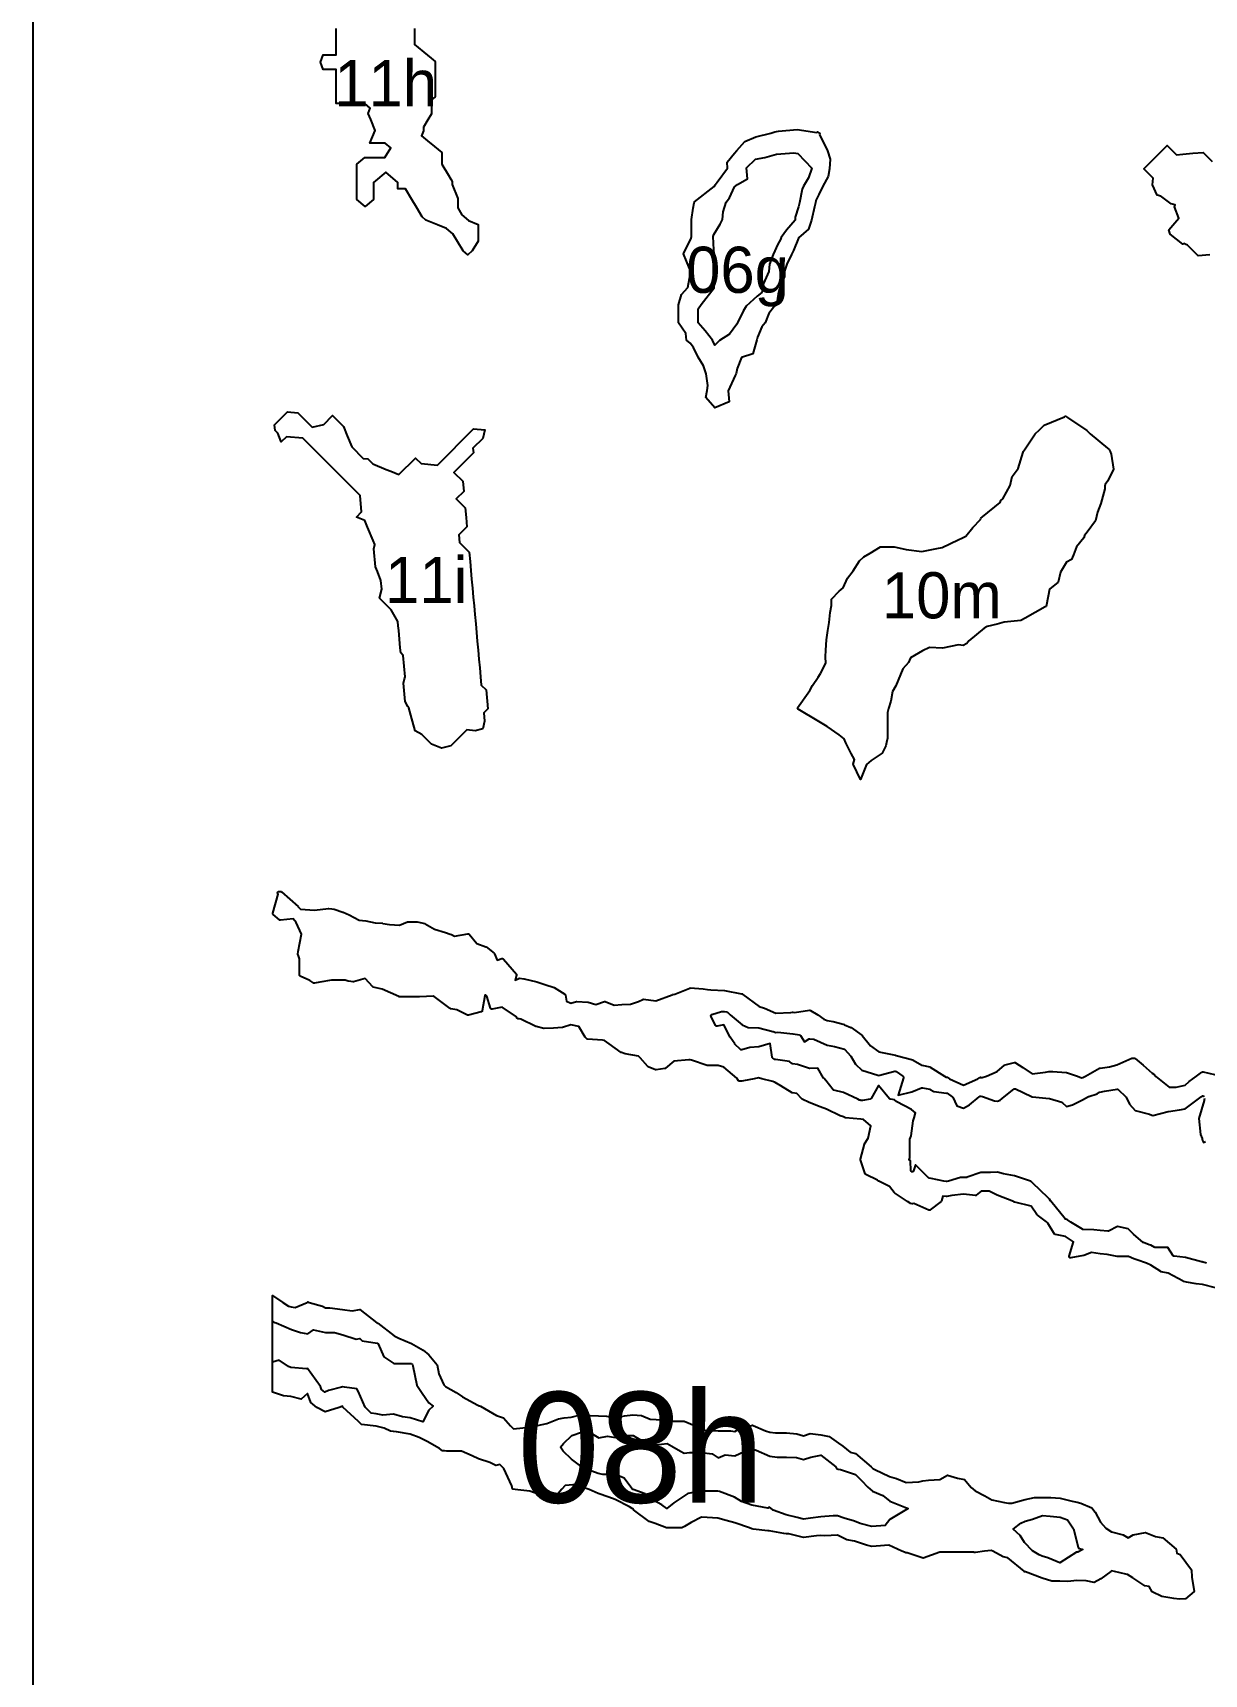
# Model space of a CAD drawing. Header units: millimetres. Extents: x 0 to 500, y 0 to 700.
# Drawn here: x 0 to 63.5, y 372.9 to 461.9 of the extents above; entities that cross this region are included whole.
import ezdxf
from ezdxf.enums import TextEntityAlignment as Align

# ---------------------------------------------------------------- set-up
doc = ezdxf.new("R2010")
doc.units = ezdxf.units.MM
for name, color, linetype in [('CORTE', 1, 'Continuous'), ('GRABADO', 5, 'Continuous'), ('HOJA', 8, 'Continuous')]:
    doc.layers.add(name, color=color, linetype=linetype)

msp = doc.modelspace()

# ---------------------------------------------------------------- linework, layer by layer
at = {"layer": 'CORTE'}
for points in [[(20.699, 462.169), (20.699, 461.312), (21.405, 460.724), (21.595, 460.567), (21.81, 460.386), (21.81, 458.463), (21.622, 458.305), (21.622, 457.551), (21.421, 457.218), (21.187, 456.829), (21.187, 456.631), (21.079, 456.362), (21.405, 456.092), (21.783, 455.777), (22.175, 455.447), (22.175, 454.814), (22.533, 454.22), (22.659, 454.011), (22.733, 453.887), (22.733, 453.723), (23.04, 452.955), (23.04, 452.448), (23.27, 452.063), (23.619, 451.772), (24.151, 451.551), (24.151, 450.653), (24.151, 450.653), (23.828, 450.112), (23.58, 449.905), (23.332, 450.112), (23.019, 450.635), (22.779, 451.038), (22.429, 451.329), (21.943, 451.531), (21.318, 451.791), (21.109, 451.964), (20.796, 452.488), (20.549, 452.902), (20.203, 453.476), (19.792, 453.476), (19.792, 453.831), (19.134, 454.38), (18.475, 453.831), (18.475, 452.905), (18.022, 452.527), (17.569, 452.905), (17.569, 454.828), (17.995, 455.183), (18.755, 455.183), (19.091, 455.183), (19.404, 455.703), (19.106, 455.951), (18.279, 455.951), (18.556, 456.646), (18.32, 457.237), (18.186, 457.572), (18.3, 457.856), (17.995, 458.108), (16.457, 458.108), (16.457, 459.961), (15.748, 459.961), (15.591, 460.351), (15.748, 460.741), (16.457, 460.741), (16.457, 462.169)], [(63.815, 449.904), (63.189, 449.847), (62.606, 450.43), (62.485, 450.482), (62.452, 450.515), (62.36, 450.477), (61.665, 451.017), (61.665, 451.017), (61.609, 451.265), (62.145, 451.9), (61.913, 452.512), (61.945, 452.622), (61.73, 452.676), (61.224, 453.049), (61.174, 453.086), (60.959, 453.14), (60.721, 453.698), (60.754, 454.061), (60.243, 454.572), (60.875, 455.204), (61.507, 455.837), (62.018, 455.326), (62.362, 455.357), (62.893, 455.407), (63.459, 455.457), (63.952, 454.964)], [(64.136, 393.884), (63.426, 394.067), (63.075, 394.112), (63.074, 394.112), (62.566, 394.192), (62.558, 394.194), (62.551, 394.196), (62.491, 394.223), (62.391, 394.242), (62.383, 394.244), (62.373, 394.248), (61.561, 394.685), (61.184, 394.763), (61.179, 394.764), (61.173, 394.766), (61.167, 394.769), (61.162, 394.772), (60.625, 395.124), (60.385, 395.229), (59.864, 395.414), (59.708, 395.469), (59.419, 395.585), (58.807, 395.585), (58.801, 395.585), (58.795, 395.586), (58.26, 395.693), (57.872, 395.742), (57.408, 395.8), (56.982, 395.643), (56.979, 395.641), (56.971, 395.64), (56.28, 395.512), (56.275, 395.511), (56.269, 395.511), (56.262, 395.511), (56.253, 395.513), (56.246, 395.515), (56.238, 395.518), (56.228, 395.524), (56.215, 395.533), (56.207, 395.544), (56.202, 395.552), (56.197, 395.564), (56.194, 395.579), (56.194, 395.591), (56.195, 395.601), (56.197, 395.607), (56.424, 396.379), (55.999, 396.667), (55.453, 396.777), (55.448, 396.778), (55.442, 396.78), (55.435, 396.783), (55.426, 396.789), (55.417, 396.795), (55.409, 396.804), (55.044, 397.389), (54.965, 397.464), (54.452, 397.853), (54.448, 397.857), (54.445, 397.86), (54.441, 397.864), (54.13, 398.317), (53.255, 398.543), (53.251, 398.542), (53.244, 398.54), (53.236, 398.54), (53.23, 398.54), (53.222, 398.541), (53.214, 398.543), (53.206, 398.545), (53.2, 398.548), (53.193, 398.552), (53.188, 398.556), (53.185, 398.559), (53.174, 398.569), (52.295, 398.921), (52.292, 398.922), (51.862, 399.137), (51.425, 399.137), (51.16, 398.913), (51.156, 398.91), (51.152, 398.907), (51.144, 398.903), (51.135, 398.9), (51.128, 398.899), (51.122, 398.898), (51.115, 398.897), (51.109, 398.898), (50.471, 398.969), (49.839, 398.898), (49.557, 398.84), (49.551, 398.839), (49.543, 398.839), (49.537, 398.84), (49.337, 398.867), (49.276, 398.615), (49.274, 398.609), (49.272, 398.603), (49.268, 398.596), (49.261, 398.586), (49.254, 398.578), (48.666, 398.12), (48.662, 398.116), (48.651, 398.11), (48.645, 398.108), (48.64, 398.106), (48.631, 398.104), (48.623, 398.103), (48.618, 398.103), (48.609, 398.103), (48.601, 398.105), (48.595, 398.106), (48.59, 398.109), (47.768, 398.455), (47.708, 398.441), (47.702, 398.439), (47.694, 398.439), (47.69, 398.439), (47.682, 398.439), (47.675, 398.441), (47.59, 398.461), (47.585, 398.463), (47.577, 398.466), (47.57, 398.469), (47.566, 398.472), (47.428, 398.572), (46.723, 399.047), (46.718, 399.051), (46.711, 399.058), (46.707, 399.062), (46.46, 399.378), (45.882, 399.679), (45.805, 399.721), (45.17, 400.033), (45.163, 400.037), (45.157, 400.042), (45.15, 400.049), (45.142, 400.06), (45.138, 400.069), (44.878, 400.83), (44.875, 400.837), (44.874, 400.852), (44.874, 400.861), (44.875, 400.871), (44.876, 400.875), (45.091, 401.685), (45.092, 401.692), (45.096, 401.701), (45.099, 401.705), (45.297, 401.998), (45.436, 402.667), (45.036, 403.01), (44.902, 403.039), (44.065, 403.111), (44.061, 403.111), (44.056, 403.112), (44.047, 403.115), (44.042, 403.118), (44.038, 403.119), (43.956, 403.169), (43.786, 403.22), (43.781, 403.222), (43.03, 403.582), (42.692, 403.712), (42.105, 403.938), (42.102, 403.939), (41.714, 404.125), (41.706, 404.13), (41.698, 404.136), (41.429, 404.43), (41.195, 404.46), (41.19, 404.461), (41.183, 404.462), (41.174, 404.466), (41.168, 404.47), (40.567, 404.849), (40.248, 405.03), (40.13, 405.079), (39.533, 405.23), (39.531, 405.231), (39.352, 405.284), (39.107, 405.229), (38.535, 405.121), (38.446, 405.097), (38.44, 405.096), (38.433, 405.095), (38.314, 405.095), (38.31, 405.096), (38.304, 405.096), (38.295, 405.099), (38.287, 405.102), (38.282, 405.104), (38.279, 405.106), (38.27, 405.112), (38.259, 405.123), (38.173, 405.253), (37.466, 405.858), (37.157, 405.937), (36.574, 405.937), (36.57, 405.938), (36.559, 405.939), (35.719, 406.235), (35.643, 406.248), (35.576, 406.248), (34.754, 406.183), (34.311, 405.793), (34.307, 405.79), (34.304, 405.788), (34.298, 405.785), (34.291, 405.782), (34.283, 405.779), (34.279, 405.778), (33.806, 405.705), (33.801, 405.704), (33.795, 405.704), (33.787, 405.705), (33.78, 405.706), (33.774, 405.707), (33.769, 405.709), (33.372, 405.875), (33.363, 405.88), (33.351, 405.889), (32.931, 406.362), (32.836, 406.447), (32.123, 406.576), (32.117, 406.577), (31.919, 406.643), (31.912, 406.646), (31.905, 406.65), (31.901, 406.652), (31.259, 407.123), (30.99, 407.295), (30.892, 407.311), (30.084, 407.372), (30.078, 407.372), (30.071, 407.374), (30.063, 407.377), (30.058, 407.379), (30.051, 407.382), (30.043, 407.388), (29.955, 407.474), (29.953, 407.476), (29.948, 407.482), (29.616, 408.058), (29.169, 408.142), (28.728, 408.003), (28.724, 408.002), (28.718, 408.001), (28.712, 408), (28.242, 407.976), (27.729, 407.949), (27.725, 407.949), (27.716, 407.95), (27.709, 407.951), (27.292, 408.062), (27.288, 408.064), (27.282, 408.066), (26.457, 408.451), (26.373, 408.472), (26.307, 408.478), (26.302, 408.479), (26.293, 408.48), (26.285, 408.484), (26.279, 408.486), (26.275, 408.489), (26.269, 408.493), (26.261, 408.5), (26.256, 408.505), (26.253, 408.51), (26.248, 408.518), (26.245, 408.523), (26.219, 408.588), (25.444, 409.105), (24.907, 408.997), (24.903, 408.997), (24.894, 408.996), (24.886, 408.997), (24.88, 408.998), (24.873, 408.999), (24.865, 409.002), (24.859, 409.005), (24.853, 409.009), (24.847, 409.013), (24.841, 409.018), (24.835, 409.026), (24.828, 409.035), (24.825, 409.043), (24.823, 409.047), (24.623, 409.709), (24.549, 409.779), (24.514, 409.722), (24.371, 408.905), (24.369, 408.899), (24.365, 408.888), (24.358, 408.876), (24.351, 408.868), (24.345, 408.863), (24.341, 408.86), (24.337, 408.857), (24.331, 408.853), (24.324, 408.85), (24.318, 408.848), (23.624, 408.673), (23.618, 408.672), (23.61, 408.671), (23.603, 408.671), (23.594, 408.672), (23.586, 408.674), (23.58, 408.676), (23.575, 408.678), (22.995, 408.971), (22.668, 409.02), (22.662, 409.021), (22.655, 409.023), (22.648, 409.026), (22.64, 409.031), (22.636, 409.034), (21.757, 409.692), (21.751, 409.699), (21.747, 409.704), (21.739, 409.714), (21.738, 409.714), (21.734, 409.713), (21.73, 409.712), (20.969, 409.675), (20.834, 409.664), (20.831, 409.664), (19.908, 409.664), (19.905, 409.664), (19.895, 409.665), (19.893, 409.665), (19.882, 409.667), (19.877, 409.668), (19.871, 409.669), (19.863, 409.672), (19.858, 409.675), (19.854, 409.677), (19.845, 409.684), (18.95, 410.079), (18.464, 410.202), (18.459, 410.204), (18.454, 410.206), (18.448, 410.209), (18.441, 410.213), (18.433, 410.22), (18.025, 410.669), (17.397, 410.481), (17.391, 410.48), (17.385, 410.479), (17.378, 410.478), (17.37, 410.479), (17.11, 410.516), (17.105, 410.517), (16.929, 410.566), (16.202, 410.566), (15.558, 410.456), (15.282, 410.409), (15.275, 410.408), (15.267, 410.408), (15.259, 410.408), (15.25, 410.41), (15.244, 410.412), (15.237, 410.415), (15.231, 410.418), (15.026, 410.547), (14.5, 410.794), (14.495, 410.797), (14.491, 410.8), (14.484, 410.804), (14.478, 410.811), (14.473, 410.816), (14.47, 410.821), (14.467, 410.826), (14.464, 410.834), (14.462, 410.839), (14.46, 410.846), (14.459, 410.856), (14.459, 411.731), (14.38, 411.947), (14.377, 411.954), (14.375, 411.967), (14.375, 411.977), (14.391, 412.127), (14.391, 412.13), (14.566, 413.074), (14.278, 413.696), (14.126, 413.897), (13.422, 413.824), (13.417, 413.824), (13.409, 413.824), (13.401, 413.825), (13.394, 413.827), (13.386, 413.83), (13.378, 413.834), (13.373, 413.838), (13.369, 413.841), (13.032, 414.14), (13.032, 414.14), (13.027, 414.144), (13.022, 414.151), (13.018, 414.156), (13.014, 414.163), (13.012, 414.168), (13.009, 414.175), (13.007, 414.186), (13.006, 414.196), (13.007, 414.206), (13.009, 414.214), (13.311, 415.242), (13.309, 415.244), (13.302, 415.248), (13.296, 415.253), (13.293, 415.257), (13.287, 415.264), (13.282, 415.272), (13.28, 415.277), (13.277, 415.284), (13.275, 415.291), (13.274, 415.298), (13.273, 415.308), (13.274, 415.315), (13.275, 415.327), (13.28, 415.338), (13.282, 415.343), (13.285, 415.348), (13.289, 415.353), (13.293, 415.359), (13.299, 415.365), (13.307, 415.371), (13.312, 415.373), (13.318, 415.377), (13.325, 415.379), (13.332, 415.381), (13.338, 415.382), (13.405, 415.389), (13.409, 415.389), (13.419, 415.389), (13.425, 415.389), (13.432, 415.388), (13.438, 415.386), (13.444, 415.384), (13.451, 415.381), (13.456, 415.378), (13.458, 415.377), (13.465, 415.373), (13.468, 415.372), (13.471, 415.37), (13.476, 415.366), (14.394, 414.559), (14.397, 414.555), (14.512, 414.427), (15.268, 414.36), (16.028, 414.461), (16.033, 414.462), (16.041, 414.462), (16.046, 414.461), (16.205, 414.439), (16.333, 414.425), (16.339, 414.425), (16.347, 414.422), (16.818, 414.267), (16.821, 414.265), (17.152, 414.121), (17.155, 414.12), (17.698, 413.823), (18.056, 413.795), (18.062, 413.794), (18.555, 413.675), (18.982, 413.655), (18.987, 413.654), (19.34, 413.586), (19.889, 413.563), (20.321, 413.73), (20.328, 413.732), (20.34, 413.734), (20.347, 413.735), (20.83, 413.735), (20.837, 413.734), (20.843, 413.733), (21.248, 413.641), (21.254, 413.64), (21.261, 413.637), (21.266, 413.634), (21.784, 413.344), (22.375, 413.155), (22.625, 413.063), (22.7, 413.044), (22.703, 413.043), (22.711, 413.04), (22.869, 412.952), (23.593, 413.086), (23.6, 413.087), (23.608, 413.087), (23.616, 413.086), (23.622, 413.085), (23.627, 413.084), (23.636, 413.081), (23.648, 413.075), (23.659, 413.066), (23.664, 413.06), (24.084, 412.556), (24.562, 412.384), (24.566, 412.382), (24.573, 412.378), (24.579, 412.374), (25.017, 412.032), (25.023, 412.027), (25.032, 412.017), (25.037, 412.009), (25.04, 412.002), (25.171, 411.663), (25.44, 411.741), (25.446, 411.742), (25.453, 411.743), (25.46, 411.743), (25.467, 411.743), (25.473, 411.742), (25.479, 411.741), (25.488, 411.738), (25.496, 411.734), (25.506, 411.727), (25.514, 411.72), (25.515, 411.718), (26.219, 410.907), (26.226, 410.897), (26.229, 410.889), (26.233, 410.879), (26.235, 410.866), (26.235, 410.856), (26.233, 410.845), (26.147, 410.57), (26.356, 410.67), (26.366, 410.673), (26.373, 410.675), (26.378, 410.676), (26.386, 410.676), (26.392, 410.676), (26.629, 410.653), (26.633, 410.653), (26.638, 410.651), (27.333, 410.479), (27.765, 410.336), (28.263, 410.171), (28.271, 410.168), (28.845, 409.812), (28.849, 409.809), (28.852, 409.806), (28.859, 409.801), (28.868, 409.788), (28.872, 409.779), (28.874, 409.774), (28.876, 409.769), (28.877, 409.765), (28.931, 409.44), (29.171, 409.329), (29.484, 409.415), (29.491, 409.417), (29.5, 409.418), (29.506, 409.418), (30.097, 409.376), (30.104, 409.376), (30.11, 409.374), (30.536, 409.254), (30.995, 409.419), (31, 409.42), (31.008, 409.422), (31.015, 409.422), (31.022, 409.422), (31.03, 409.421), (31.038, 409.42), (31.044, 409.418), (31.532, 409.222), (31.939, 409.248), (32.401, 409.277), (32.842, 409.41), (33.081, 409.529), (33.085, 409.53), (33.091, 409.532), (33.099, 409.534), (33.105, 409.535), (33.112, 409.535), (33.118, 409.535), (33.787, 409.45), (34.669, 409.784), (34.674, 409.786), (34.679, 409.787), (34.687, 409.788), (34.694, 409.788), (34.716, 409.787), (34.727, 409.79), (34.808, 409.82), (35.623, 410.145), (35.629, 410.147), (35.636, 410.149), (35.644, 410.15), (35.651, 410.15), (36.344, 410.11), (36.348, 410.11), (36.587, 410.072), (36.767, 410.044), (37.509, 410.009), (37.514, 410.008), (38.421, 409.834), (38.426, 409.835), (38.435, 409.835), (38.44, 409.835), (38.448, 409.835), (38.455, 409.833), (38.462, 409.831), (38.469, 409.828), (38.476, 409.825), (38.487, 409.817), (38.494, 409.81), (38.496, 409.807), (38.502, 409.799), (38.505, 409.794), (39.389, 409.148), (39.673, 409.059), (39.677, 409.057), (40.295, 408.775), (41.11, 408.821), (41.201, 408.832), (41.208, 408.832), (41.214, 408.832), (41.297, 408.822), (42.124, 408.941), (42.13, 408.942), (42.137, 408.942), (42.143, 408.941), (42.151, 408.94), (42.159, 408.938), (42.164, 408.935), (42.169, 408.933), (42.571, 408.701), (42.576, 408.698), (42.886, 408.45), (43.079, 408.38), (43.391, 408.331), (43.395, 408.33), (44.009, 408.16), (44.013, 408.159), (44.365, 408.012), (44.37, 408.01), (44.375, 408.007), (44.954, 407.596), (44.956, 407.595), (44.972, 407.582), (44.976, 407.578), (44.98, 407.574), (45.418, 407.011), (45.87, 406.679), (46.772, 406.499), (46.778, 406.497), (46.786, 406.494), (46.788, 406.493), (46.813, 406.488), (46.816, 406.488), (47.713, 406.249), (47.717, 406.247), (47.725, 406.244), (47.73, 406.241), (48.205, 405.956), (48.635, 405.867), (48.642, 405.865), (48.647, 405.863), (48.652, 405.861), (48.657, 405.858), (49.441, 405.367), (49.521, 405.319), (49.554, 405.315), (49.562, 405.314), (49.568, 405.312), (49.574, 405.31), (49.58, 405.307), (49.585, 405.304), (49.704, 405.222), (50.471, 404.887), (51.24, 405.223), (51.359, 405.294), (51.362, 405.296), (51.37, 405.3), (51.379, 405.302), (51.387, 405.304), (51.395, 405.304), (51.401, 405.304), (51.408, 405.304), (51.414, 405.303), (51.472, 405.288), (51.713, 405.373), (52.284, 405.618), (52.695, 405.971), (52.698, 405.973), (52.704, 405.977), (52.713, 405.981), (52.718, 405.983), (52.722, 405.984), (53.233, 406.107), (53.24, 406.108), (53.248, 406.109), (53.255, 406.109), (53.263, 406.108), (53.27, 406.106), (53.277, 406.104), (53.284, 406.101), (53.289, 406.098), (53.684, 405.837), (54.195, 405.5), (54.917, 405.587), (55.09, 405.62), (55.094, 405.62), (55.099, 405.621), (55.307, 405.621), (55.309, 405.621), (56.038, 405.572), (56.043, 405.571), (56.045, 405.571), (56.049, 405.57), (56.639, 405.373), (56.642, 405.372), (56.87, 405.274), (56.933, 405.292), (56.977, 405.307), (57.073, 405.368), (57.847, 405.794), (57.857, 405.798), (57.868, 405.801), (58.376, 405.877), (58.783, 405.988), (59.585, 406.337), (59.59, 406.339), (59.597, 406.341), (59.604, 406.342), (59.61, 406.342), (59.737, 406.342), (59.743, 406.342), (59.75, 406.341), (59.757, 406.339), (59.764, 406.337), (59.771, 406.333), (59.775, 406.331), (59.78, 406.327), (60.213, 405.956), (60.703, 405.525), (60.789, 405.484), (60.793, 405.482), (60.803, 405.475), (60.812, 405.466), (60.896, 405.355), (61.614, 404.763), (61.992, 404.763), (62.478, 404.88), (62.701, 405.08), (62.704, 405.083), (63.1, 405.364), (63.397, 405.584), (63.403, 405.588), (63.408, 405.591), (63.414, 405.593), (63.421, 405.595), (63.428, 405.597), (63.435, 405.598), (63.442, 405.598), (63.449, 405.597), (63.455, 405.596), (64.376, 405.386)]]:
    msp.add_lwpolyline(points, dxfattribs=at)
for points in [[(42.664, 456.423), (43.097, 455.538), (43.236, 455.093), (43.201, 454.575), (43.129, 454.144), (42.839, 453.623), (42.628, 453.174), (42.467, 452.845), (42.443, 452.714), (42.381, 452.503), (42.215, 451.785), (42.065, 451.303), (41.526, 450.83), (41.516, 450.812), (41.249, 450.144), (41.133, 449.919), (40.888, 449.399), (40.766, 449.012), (40.751, 448.725), (40.491, 448.076), (40.41, 447.771), (40.324, 447.199), (40.216, 447.119), (39.912, 446.726), (39.705, 446.208), (39.538, 446), (39.296, 445.445), (39.255, 445.3), (39.04, 444.54), (38.42, 444.334), (38.186, 443.748), (38.147, 443.467), (38.114, 443.43), (38.093, 443.365), (37.707, 442.528), (37.763, 441.926), (36.981, 441.6), (36.491, 442.161), (36.572, 442.553), (36.599, 442.813), (36.517, 443.45), (36.367, 443.89), (36.086, 444.358), (35.827, 444.876), (35.642, 445.107), (35.446, 445.284), (35.414, 445.63), (35.007, 446.223), (35.007, 447.184), (35.177, 447.749), (35.523, 448.134), (35.661, 448.901), (35.652, 449.014), (35.617, 449.17), (35.288, 449.954), (35.694, 450.799), (35.716, 450.89), (35.721, 450.96), (35.721, 451.81), (35.816, 452.441), (35.856, 452.724), (35.887, 452.781), (36.948, 453.602), (36.988, 453.654), (37.007, 453.695), (37.107, 453.839), (37.666, 454.607), (37.652, 454.93), (38.056, 455.42), (38.179, 455.56), (38.609, 456.048), (39.201, 456.309), (40.016, 456.509), (40.243, 456.576), (40.328, 456.585), (40.435, 456.6), (41.45, 456.706), (42.511, 456.541), (42.556, 456.573), (42.672, 456.504), (42.664, 456.423)], [(24.394, 424.201), (23.981, 424.099), (23.528, 424.142), (23.336, 423.95), (23.119, 423.733), (22.666, 423.28), (22.155, 423.151), (21.621, 423.372), (21.092, 423.901), (20.741, 424.099), (20.502, 424.935), (20.386, 425.342), (20.341, 425.42), (20.189, 425.691), (20.1, 426.67), (20.162, 426.92), (20.189, 427.027), (20.084, 428.182), (19.949, 428.317), (19.925, 428.589), (19.839, 429.539), (19.816, 429.785), (19.796, 430.014), (19.435, 430.654), (18.799, 431.289), (18.921, 431.779), (18.878, 432.246), (18.682, 432.725), (18.577, 432.981), (18.487, 433.969), (18.542, 434.189), (18.45, 434.411), (18.147, 435.145), (18.002, 435.495), (17.549, 435.682), (17.826, 435.96), (17.745, 436.848), (14.64, 439.954), (13.751, 440.035), (13.474, 439.757), (13.28, 440.226), (13.137, 440.369), (13.11, 440.676), (13.815, 441.381), (14.367, 441.331), (15.142, 440.555), (15.773, 440.712), (16.25, 441.189), (16.839, 440.599), (17.05, 440.089), (17.299, 439.487), (17.921, 438.865), (18.167, 438.842), (18.443, 438.565), (19.162, 438.268), (19.408, 438.167), (19.851, 437.985), (20.747, 438.881), (21.049, 438.58), (21.937, 438.499), (23.902, 440.464), (24.515, 440.408), (24.4, 439.946), (23.867, 439.413), (23.888, 439.168), (22.829, 438.109), (23.314, 437.624), (23.364, 437.072), (22.96, 436.668), (23.445, 436.183), (23.492, 435.665), (23.537, 435.155), (23.098, 434.717), (23.136, 434.302), (23.662, 433.776), (23.709, 433.274), (23.754, 432.783), (23.795, 432.308), (23.84, 431.833), (23.885, 431.342), (23.926, 430.867), (23.972, 430.392), (24.016, 429.901), (24.057, 429.426), (24.102, 428.951), (24.147, 428.46), (24.188, 427.985), (24.233, 427.51), (24.278, 427.019), (24.317, 426.571), (24.577, 426.311), (24.671, 425.285), (24.454, 425.068), (24.497, 424.615), (24.394, 424.201)], [(58.606, 438.279), (58.284, 437.652), (58.143, 437.457), (58.126, 437.358), (58.126, 437.214), (57.913, 436.414), (57.73, 435.956), (57.616, 435.48), (57.168, 434.857), (57.023, 434.677), (56.985, 434.55), (56.602, 434.071), (56.426, 433.631), (56.326, 433.38), (56.049, 433.242), (55.727, 432.704), (55.595, 432.155), (55.127, 431.766), (54.959, 430.921), (54.95, 430.83), (54.901, 430.812), (53.81, 430.205), (53.567, 430.071), (52.675, 429.989), (52.288, 429.881), (51.743, 429.744), (51.592, 429.666), (50.763, 428.975), (50.654, 428.83), (50.453, 428.725), (50.202, 428.751), (49.332, 428.57), (48.628, 428.619), (48.25, 428.439), (47.593, 428.048), (47.475, 427.802), (47.168, 427.461), (47.042, 427.147), (46.795, 426.528), (46.612, 426.222), (46.532, 425.693), (46.391, 425.3), (46.339, 425.086), (46.339, 423.687), (46.283, 423.454), (46.256, 423.286), (46.05, 422.873), (45.465, 422.483), (45.213, 422.272), (44.886, 421.456), (44.492, 422.278), (44.56, 422.534), (44.382, 422.867), (44.078, 423.437), (43.989, 423.66), (43.723, 423.882), (43.074, 424.332), (42.809, 424.49), (42.619, 424.603), (41.5, 425.269), (41.468, 425.336), (42.14, 426.288), (42.284, 426.545), (42.593, 427.002), (42.705, 427.21), (43.004, 427.764), (42.978, 428.101), (43.006, 428.458), (43.029, 429.035), (43.108, 429.528), (43.178, 429.964), (43.244, 430.515), (43.301, 430.887), (43.315, 431.227), (43.716, 431.657), (43.934, 431.852), (44.184, 432.372), (44.481, 432.775), (44.822, 433.302), (45.062, 433.531), (45.409, 433.724), (45.97, 434.074), (46.703, 434.074), (47.12, 433.98), (47.35, 433.927), (48.212, 433.808), (49.019, 433.976), (49.302, 434.035), (50.172, 434.457), (50.407, 434.555), (50.478, 434.591), (50.586, 434.645), (50.971, 435.126), (51.386, 435.549), (51.402, 435.623), (51.504, 435.696), (52.448, 436.482), (52.483, 436.583), (52.605, 436.664), (53.001, 437.391), (53.11, 437.891), (53.435, 438.325), (53.7, 439.208), (53.706, 439.246), (53.722, 439.265), (53.734, 439.28), (54.36, 440.192), (54.581, 440.407), (54.843, 440.661), (55.945, 441.121), (56.004, 441.149), (56.102, 441.079), (57.156, 440.376), (57.256, 440.276), (57.333, 440.199), (58.268, 439.42), (58.365, 439.339), (58.419, 439.248), (58.467, 439.089), (58.606, 438.279)], [(53.761, 378.528), (52.876, 379.255), (52.624, 379.303), (52.061, 379.617), (51.971, 379.655), (51.599, 379.61), (51.12, 379.534), (51.04, 379.544), (51, 379.556), (49.244, 379.556), (49.201, 379.56), (49.175, 379.559), (48.278, 379.23), (47.411, 379.519), (47.333, 379.526), (47.268, 379.551), (47.12, 379.616), (46.411, 379.944), (45.73, 379.881), (45.491, 379.859), (45.204, 379.938), (44.553, 380.162), (44.139, 380.233), (43.63, 380.471), (42.954, 380.436), (42.718, 380.458), (42.49, 380.437), (41.787, 380.343), (40.995, 380.555), (40.859, 380.555), (40.731, 380.576), (39.929, 380.714), (39.863, 380.722), (39.069, 380.805), (38.989, 380.823), (38.854, 380.885), (38.065, 381.147), (37.598, 381.272), (37.148, 381.392), (36.564, 381.431), (36.25, 381.452), (35.701, 381.159), (35.343, 380.956), (35.193, 380.88), (34.368, 380.88), (33.743, 381.102), (33.419, 381.217), (32.578, 381.853), (32.534, 381.903), (32.495, 381.917), (32.347, 382.015), (31.573, 382.413), (31.23, 382.531), (30.648, 382.73), (30.167, 382.95), (29.826, 383.071), (29.719, 383.109), (29.496, 383.228), (28.859, 383.174), (28.677, 382.97), (28.29, 382.506), (27.883, 382.557), (27.607, 382.625), (26.953, 382.858), (26.297, 382.945), (26.002, 382.978), (25.972, 383.155), (25.548, 384.088), (25.322, 384.317), (25.11, 384.254), (24.788, 384.423), (24.164, 384.61), (23.829, 384.778), (23.25, 385.028), (22.448, 385.028), (22.328, 385.052), (22.221, 385.06), (22.055, 385.179), (21.377, 385.555), (20.952, 385.771), (20.466, 385.958), (19.712, 386.088), (19.552, 386.095), (19.4, 386.117), (19.054, 386.283), (18.621, 386.382), (17.83, 386.473), (17.655, 386.649), (16.81, 387.42), (16.788, 387.466), (16.785, 387.466), (16.754, 387.458), (16.616, 387.396), (15.846, 387.171), (15.399, 387.403), (15.069, 387.667), (14.895, 388.155), (14.557, 387.852), (13.988, 388.003), (13.599, 388.038), (13, 388.225), (13, 388.992), (13, 390.903), (13, 392.684), (13, 393.112), (13, 393.257), (13, 393.469), (13.55, 393.087), (13.861, 392.891), (14.016, 392.857), (14.228, 392.819), (14.868, 393.09), (14.92, 393.127), (14.989, 393.095), (15.711, 392.891), (15.871, 392.814), (16.097, 392.814), (16.791, 392.716), (17.323, 392.641), (17.727, 392.707), (18.655, 391.998), (18.67, 391.991), (18.69, 391.978), (18.699, 391.967), (19.6, 391.292), (19.839, 391.166), (20.526, 390.875), (20.54, 390.863), (21.167, 390.516), (21.465, 390.255), (21.931, 389.722), (22.009, 389.229), (22.293, 388.623), (22.383, 388.541), (22.95, 388.217), (23.304, 387.983), (24.138, 387.533), (24.209, 387.499), (24.227, 387.483), (24.271, 387.474), (25.149, 386.966), (25.515, 386.844), (25.9, 386.406), (26.071, 386.238), (26.907, 386.329), (27, 386.255), (27.107, 386.245), (27.369, 386.425), (27.874, 386.53), (28.499, 386.791), (28.813, 386.847), (29.186, 386.88), (29.744, 387.026), (30.23, 386.972), (30.679, 386.954), (31.107, 386.937), (31.601, 386.849), (32.077, 386.955), (32.527, 387.011), (32.999, 386.971), (33.472, 386.774), (34.128, 386.74), (34.394, 386.713), (34.587, 386.665), (35.324, 386.665), (35.871, 386.416), (36.072, 386.195), (36.238, 386.195), (36.454, 386.173), (37.162, 386.134), (37.845, 386.134), (38.072, 386.106), (38.244, 386.2), (38.971, 386.427), (39.016, 386.437), (39.055, 386.425), (39.732, 386.143), (39.956, 386.064), (40.274, 386.033), (40.87, 386.033), (41.427, 385.972), (41.79, 385.857), (42.148, 385.993), (42.731, 385.918), (43.174, 385.823), (43.688, 385.471), (43.915, 385.302), (44.329, 384.98), (44.607, 384.905), (45.459, 384.186), (45.51, 384.133), (45.542, 384.099), (45.663, 384.04), (46.451, 383.654), (46.831, 383.55), (47.363, 383.326), (48.037, 383.367), (48.264, 383.431), (48.57, 383.452), (49.181, 383.495), (49.596, 383.73), (50.147, 383.569), (50.514, 383.502), (50.873, 383.072), (51.098, 382.875), (51.621, 382.609), (52.009, 382.386), (52.695, 382.254), (52.914, 382.212), (53.095, 382.221), (53.818, 382.417), (54.311, 382.512), (54.761, 382.528), (55.206, 382.512), (55.699, 382.478), (56.35, 382.317), (56.629, 382.264), (56.836, 382.218), (57.417, 381.969), (57.604, 381.72), (57.89, 381.185), (58.191, 380.854), (58.497, 380.652), (59.118, 380.503), (59.393, 380.338), (59.669, 380.504), (60.327, 380.617), (60.873, 380.399), (61.278, 380.34), (61.99, 379.725), (62.041, 379.504), (62.22, 379.429), (62.838, 378.599), (62.856, 378.2), (62.969, 377.431), (62.499, 377.032), (62.17, 377.011), (61.878, 377.047), (61.223, 377.151), (60.688, 377.404), (60.525, 377.698), (60.291, 377.736), (59.644, 378.16), (59.36, 378.338), (59.265, 378.371), (58.645, 378.5), (58.488, 378.545), (58.459, 378.516), (57.91, 378.115), (57.553, 377.909), (57.111, 377.994), (56.615, 378.016), (56.126, 377.974), (55.686, 377.991), (55.254, 377.991), (54.737, 378.14), (53.827, 378.489), (53.775, 378.493), (53.761, 378.528)]]:
    msp.add_lwpolyline(points, close=True, dxfattribs=at)
at = {"layer": 'GRABADO'}
for points in [[(36.942, 449.971), (36.927, 450.178), (36.893, 450.89), (36.934, 450.999), (37.272, 451.561), (37.402, 451.825), (37.431, 452.239), (37.604, 452.766), (37.778, 452.995), (38.052, 453.589), (38.209, 453.719), (38.757, 454.024), (38.704, 454.612), (39.189, 455.086), (39.695, 455.178), (40.324, 455.353), (41.261, 455.427), (41.485, 455.392), (42.243, 454.602), (42.053, 454.073), (41.793, 453.622), (41.718, 453.469), (41.58, 452.714), (41.52, 452.506), (41.33, 451.953), (41.33, 451.777), (40.876, 451.232), (40.579, 450.841), (40.537, 450.737), (40.404, 450.479), (40.154, 449.922), (39.939, 449.402), (39.916, 449.008), (39.628, 448.352), (39.568, 448.085), (39.534, 447.858), (39.273, 447.664), (38.688, 447.124), (38.518, 446.855), (38.217, 446.213), (38.177, 446.137), (37.769, 445.593), (37.226, 445.261), (36.98, 445.01), (36.853, 445.281), (36.454, 445.79), (36.08, 446.218), (36.08, 446.975), (36.246, 447.217), (36.942, 448.118), (36.996, 449.026), (36.942, 449.933), (36.939, 449.956), (36.942, 449.971)], [(18.621, 387.06), (18.346, 387.091), (18.017, 387.423), (17.639, 388.289), (17.578, 388.414), (16.909, 388.504), (16.788, 388.528), (16.734, 388.506), (16.035, 388.32), (15.843, 388.234), (15.662, 388.378), (15.604, 388.543), (14.903, 389.524), (14.845, 389.498), (13.983, 389.573), (13.865, 389.623), (13.356, 389.962), (13, 389.867), (13, 391.452), (13, 391.937), (13, 392.077), (13.12, 392.002), (13.199, 391.984), (14.028, 391.629), (14.511, 391.464), (14.91, 391.404), (15.226, 391.617), (15.863, 391.469), (16.359, 391.469), (16.803, 391.341), (17.528, 391.098), (17.733, 391.147), (17.858, 391.007), (18.667, 390.895), (18.72, 390.846), (19.037, 390.154), (19.582, 389.794), (20.471, 389.794), (20.515, 389.782), (20.542, 389.767), (20.586, 389.729), (20.601, 389.654), (20.819, 388.607), (21.108, 388.181), (21.467, 387.651), (21.707, 387.474), (21.473, 387.249), (21.149, 386.626), (20.47, 386.835), (20.053, 386.892), (19.553, 387.047), (18.971, 386.98), (18.621, 387.06)], [(43.391, 381.522), (42.726, 381.467), (42.164, 381.398), (41.788, 381.351), (41.442, 381.437), (40.844, 381.585), (40.154, 381.842), (40.003, 381.968), (39.942, 381.995), (39.853, 381.948), (38.994, 382.101), (38.436, 382.299), (38.054, 382.539), (37.228, 382.84), (37.149, 382.859), (37.09, 382.863), (36.24, 382.863), (35.513, 382.738), (35.35, 382.621), (34.75, 382.237), (34.386, 381.933), (34.115, 382.116), (33.408, 382.494), (33.212, 382.716), (32.546, 382.953), (32.475, 383.005), (32.066, 383.572), (31.588, 383.763), (30.911, 383.763), (30.654, 383.831), (30.504, 383.884), (30.004, 384.062), (29.71, 384.211), (29.206, 384.593), (28.766, 385.027), (28.605, 385.244), (28.768, 385.451), (29.231, 385.883), (29.743, 386.055), (30.322, 385.972), (30.689, 385.763), (31.158, 385.852), (31.601, 385.77), (32.059, 385.876), (32.548, 385.876), (33.445, 385.364), (33.475, 385.348), (33.478, 385.348), (34.397, 385.448), (34.653, 385.308), (35.122, 385.041), (35.324, 384.926), (35.604, 384.958), (36.238, 384.958), (36.836, 384.895), (37.168, 384.671), (37.546, 384.842), (38.074, 384.789), (38.841, 385.134), (39.021, 385.159), (39.23, 385.086), (39.96, 384.763), (40.365, 384.711), (40.868, 384.711), (41.407, 384.681), (41.79, 384.589), (42.191, 384.704), (42.737, 384.818), (43.55, 384.182), (43.611, 384.083), (43.668, 384.052), (43.804, 384.034), (44.612, 383.77), (44.931, 383.439), (45.283, 383.074), (45.537, 382.86), (46.091, 382.638), (46.463, 382.319), (47.458, 381.921), (46.474, 381.331), (46.225, 381.01), (45.491, 380.945), (44.87, 381.111), (44.547, 381.234), (43.989, 381.395), (43.632, 381.533), (43.391, 381.522)], [(53.775, 380.089), (53.544, 380.468), (53.168, 380.798), (53.571, 381.131), (53.809, 381.231), (54.216, 381.353), (54.751, 381.536), (55.159, 381.513), (55.705, 381.453), (56.105, 381.301), (56.425, 380.828), (56.686, 379.825), (56.701, 379.776), (56.931, 379.702), (56.668, 379.562), (56.617, 379.566), (56.6, 379.563), (55.695, 378.978), (55.038, 379.251), (54.735, 379.346), (54.562, 379.418), (54.2, 379.625), (53.775, 380.089)]]:
    msp.add_lwpolyline(points, close=True, dxfattribs=at)
for points in [[(63.645, 395.226), (63.458, 395.273), (63.453, 395.274), (63.448, 395.276), (63.441, 395.28), (63.436, 395.283), (63.42, 395.294), (63.389, 395.291), (63.385, 395.291), (63.377, 395.291), (63.368, 395.292), (62.499, 395.528), (61.887, 395.599), (61.882, 395.6), (61.878, 395.601), (61.87, 395.604), (61.861, 395.608), (61.852, 395.614), (61.844, 395.622), (61.838, 395.629), (61.547, 396.072), (60.879, 396.072), (60.872, 396.072), (60.863, 396.074), (60.858, 396.075), (60.852, 396.077), (60.845, 396.081), (60.63, 396.195), (60.542, 396.227), (60.224, 396.34), (60.22, 396.341), (60.211, 396.346), (60.203, 396.351), (59.683, 396.805), (59.394, 397.089), (58.818, 397.211), (58.32, 396.965), (58.315, 396.963), (58.308, 396.961), (58.301, 396.959), (58.294, 396.958), (58.289, 396.958), (58.284, 396.958), (57.875, 396.996), (57.528, 397.028), (56.949, 397.054), (56.944, 397.054), (56.937, 397.056), (56.931, 397.058), (56.923, 397.06), (56.917, 397.064), (56.283, 397.459), (56.103, 397.579), (56.006, 397.605), (56.001, 397.607), (55.995, 397.609), (55.988, 397.614), (55.984, 397.616), (55.979, 397.62), (55.973, 397.627), (55.196, 398.587), (55.192, 398.593), (55.189, 398.599), (55.138, 398.7), (55.054, 398.772), (55.052, 398.774), (54.209, 399.589), (54.143, 399.648), (54.136, 399.649), (54.127, 399.653), (54.119, 399.657), (54.114, 399.66), (54.108, 399.665), (54.104, 399.669), (54.093, 399.679), (53.232, 399.968), (52.639, 400.067), (52.634, 400.068), (52.315, 400.167), (51.932, 400.143), (51.41, 400.143), (50.668, 399.882), (50.662, 399.881), (50.655, 399.879), (50.65, 399.879), (50.472, 399.872), (50.469, 399.872), (50.307, 399.878), (49.649, 399.673), (49.645, 399.672), (49.557, 399.654), (49.551, 399.653), (49.544, 399.653), (49.538, 399.653), (49.408, 399.671), (49.406, 399.671), (48.721, 399.814), (48.6, 399.839), (48.594, 399.841), (48.589, 399.843), (48.584, 399.845), (48.577, 399.849), (48.572, 399.853), (48.568, 399.856), (47.856, 400.562), (47.763, 400.227), (47.759, 400.218), (47.756, 400.212), (47.751, 400.205), (47.743, 400.197), (47.736, 400.191), (47.727, 400.186), (47.722, 400.183), (47.717, 400.181), (47.709, 400.179), (47.702, 400.177), (47.696, 400.177), (47.687, 400.177), (47.679, 400.178), (47.672, 400.179), (47.667, 400.181), (47.66, 400.184), (47.652, 400.188), (47.641, 400.196), (47.635, 400.203), (47.631, 400.207), (47.628, 400.213), (47.624, 400.219), (47.621, 400.227), (47.619, 400.232), (47.617, 400.24), (47.59, 400.773), (47.556, 400.79), (47.55, 400.794), (47.543, 400.799), (47.534, 400.807), (47.525, 400.82), (47.522, 400.828), (47.52, 400.833), (47.519, 400.838), (47.516, 400.847), (47.516, 400.864), (47.519, 400.877), (47.522, 400.885), (47.525, 400.892), (47.561, 400.946), (47.561, 401.973), (47.563, 401.984), (47.565, 401.992), (47.619, 402.138), (47.741, 402.944), (47.741, 402.945), (47.742, 402.949), (47.789, 403.102), (47.872, 403.375), (47.65, 403.566), (46.855, 403.975), (46.851, 403.977), (46.845, 403.982), (46.84, 403.985), (46.732, 404.09), (46.502, 404.117), (46.498, 404.118), (46.493, 404.119), (46.483, 404.123), (46.474, 404.128), (46.468, 404.132), (46.461, 404.138), (45.852, 404.87), (45.457, 404.158), (45.454, 404.152), (45.447, 404.143), (45.441, 404.136), (45.43, 404.128), (45.424, 404.125), (45.417, 404.121), (45.406, 404.118), (44.985, 404.042), (44.975, 404.041), (44.965, 404.042), (44.961, 404.043), (44.902, 404.056), (44.858, 404.059), (44.853, 404.06), (44.846, 404.061), (44.84, 404.063), (44.832, 404.066), (44.827, 404.069), (44.734, 404.125), (43.962, 404.481), (43.443, 404.601), (43.439, 404.602), (43.431, 404.605), (43.424, 404.609), (43.42, 404.611), (43.413, 404.617), (43.407, 404.623), (43.404, 404.626), (43.004, 405.138), (42.886, 405.252), (42.883, 405.256), (42.879, 405.26), (42.876, 405.266), (42.575, 405.806), (42.137, 405.781), (42.131, 405.781), (42.122, 405.782), (42.116, 405.783), (42.111, 405.785), (41.47, 406.005), (41.196, 406.043), (41.19, 406.044), (41.182, 406.047), (41.177, 406.049), (41.171, 406.052), (41.166, 406.055), (41.023, 406.156), (40.269, 406.269), (40.264, 406.27), (40.256, 406.272), (40.247, 406.276), (40.243, 406.278), (40.12, 406.352), (40.111, 406.359), (40.104, 406.367), (40.101, 406.371), (40.097, 406.377), (40.094, 406.382), (40.09, 406.39), (40.089, 406.396), (40.088, 406.4), (39.984, 407.146), (39.374, 406.954), (39.367, 406.952), (39.361, 406.951), (38.884, 406.921), (38.448, 406.79), (38.443, 406.789), (38.435, 406.788), (38.428, 406.788), (38.421, 406.788), (38.413, 406.789), (38.407, 406.791), (38.399, 406.794), (38.393, 406.797), (38.389, 406.799), (38.383, 406.803), (38.377, 406.808), (38.069, 407.109), (38.065, 407.113), (38.063, 407.116), (37.815, 407.482), (37.812, 407.486), (37.462, 408.157), (37.107, 408.072), (37.102, 408.071), (37.095, 408.07), (37.095, 408.07), (37.086, 408.07), (37.08, 408.071), (37.074, 408.072), (37.067, 408.074), (37.06, 408.077), (37.052, 408.081), (37.047, 408.084), (37.043, 408.088), (37.037, 408.093), (37.031, 408.1), (37.027, 408.106), (37.025, 408.109), (36.777, 408.607), (36.772, 408.618), (36.771, 408.633), (36.771, 408.643), (36.772, 408.655), (36.775, 408.665), (36.779, 408.672), (36.784, 408.681), (36.788, 408.686), (36.792, 408.691), (36.802, 408.699), (36.81, 408.704), (36.816, 408.707), (36.822, 408.709), (37.343, 408.874), (37.348, 408.875), (37.355, 408.877), (37.362, 408.877), (37.367, 408.877), (37.508, 408.87), (37.513, 408.87), (37.633, 408.847), (37.637, 408.846), (37.642, 408.844), (37.651, 408.84), (37.655, 408.837), (37.662, 408.833), (37.805, 408.694), (38.468, 408.149), (38.786, 408.009), (39.36, 407.981), (39.363, 407.981), (39.368, 407.98), (40.135, 407.796), (40.138, 407.795), (40.292, 407.743), (40.401, 407.747), (40.406, 407.747), (41.218, 407.669), (41.221, 407.669), (41.581, 407.6), (41.586, 407.599), (41.594, 407.596), (41.604, 407.591), (41.61, 407.587), (41.614, 407.584), (41.621, 407.578), (41.625, 407.572), (41.628, 407.568), (41.835, 407.237), (42.099, 407.383), (42.104, 407.385), (42.111, 407.388), (42.12, 407.39), (42.127, 407.391), (42.133, 407.392), (42.138, 407.391), (42.333, 407.373), (42.339, 407.372), (42.345, 407.371), (42.351, 407.369), (43.082, 407.045), (43.477, 406.971), (43.479, 406.97), (44.008, 406.829), (44.013, 406.827), (44.021, 406.824), (44.03, 406.818), (44.039, 406.811), (44.344, 406.465), (44.349, 406.46), (44.353, 406.453), (44.606, 406.022), (44.952, 405.685), (45.822, 405.424), (45.828, 405.422), (45.833, 405.419), (45.86, 405.404), (46.747, 405.63), (46.754, 405.632), (46.762, 405.632), (46.768, 405.632), (46.775, 405.631), (46.783, 405.63), (46.79, 405.628), (46.795, 405.626), (46.803, 405.622), (46.808, 405.619), (47.176, 405.364), (47.183, 405.36), (47.189, 405.353), (47.191, 405.351), (47.195, 405.346), (47.201, 405.337), (47.206, 405.323), (47.208, 405.308), (47.208, 405.298), (47.207, 405.288), (47.205, 405.282), (46.918, 404.345), (47.669, 404.526), (48.197, 404.737), (48.203, 404.739), (48.21, 404.74), (48.214, 404.741), (48.222, 404.742), (48.231, 404.741), (48.235, 404.74), (48.633, 404.66), (48.639, 404.659), (48.645, 404.657), (48.651, 404.655), (48.657, 404.651), (48.862, 404.528), (49.553, 404.453), (49.561, 404.452), (49.569, 404.449), (49.574, 404.447), (49.579, 404.445), (49.585, 404.442), (49.86, 404.251), (49.865, 404.247), (49.87, 404.242), (49.874, 404.237), (49.878, 404.231), (49.882, 404.225), (50.11, 403.753), (50.464, 403.623), (50.794, 403.813), (51.315, 404.25), (51.319, 404.254), (51.361, 404.278), (51.37, 404.283), (51.381, 404.286), (51.387, 404.287), (51.393, 404.288), (51.402, 404.288), (51.409, 404.287), (51.414, 404.286), (51.499, 404.264), (51.503, 404.263), (52.146, 404.032), (52.315, 404.015), (52.448, 404.062), (52.662, 404.247), (52.664, 404.249), (53.204, 404.67), (53.209, 404.674), (53.215, 404.677), (53.223, 404.681), (53.232, 404.684), (53.238, 404.685), (53.246, 404.686), (53.253, 404.686), (53.26, 404.685), (53.268, 404.684), (53.275, 404.682), (53.28, 404.68), (54.158, 404.258), (54.178, 404.248), (54.182, 404.248), (54.189, 404.247), (54.205, 404.244), (55.112, 404.157), (55.117, 404.156), (55.121, 404.155), (55.799, 403.96), (55.806, 403.958), (55.812, 403.954), (55.815, 403.952), (55.824, 403.947), (56.051, 403.723), (56.375, 403.814), (56.921, 404.076), (57.245, 404.258), (57.251, 404.26), (57.255, 404.262), (57.718, 404.417), (57.844, 404.497), (57.847, 404.498), (57.852, 404.501), (57.861, 404.504), (57.867, 404.505), (58.103, 404.546), (58.796, 404.665), (58.802, 404.666), (58.809, 404.666), (58.817, 404.665), (58.823, 404.664), (58.83, 404.663), (58.838, 404.66), (58.843, 404.657), (58.85, 404.653), (58.855, 404.649), (58.858, 404.647), (59.274, 404.243), (59.28, 404.236), (59.285, 404.227), (59.473, 403.844), (59.775, 403.507), (60.55, 403.308), (60.555, 403.307), (60.559, 403.305), (60.683, 403.253), (60.731, 403.242), (61.569, 403.444), (61.573, 403.444), (62.185, 403.533), (62.482, 403.592), (63.359, 404.249), (63.377, 404.265), (63.38, 404.268), (63.399, 404.282), (63.408, 404.287), (63.418, 404.29), (63.424, 404.292), (63.433, 404.294), (63.441, 404.294), (63.449, 404.293), (63.455, 404.292), (63.478, 404.287), (63.482, 404.286), (63.487, 404.284), (63.495, 404.281), (63.505, 404.274), (63.512, 404.268), (63.52, 404.26)], [(63.533, 404.152), (63.514, 404.057), (63.513, 404.054), (63.222, 403.073), (63.324, 402.213), (63.408, 401.991), (63.409, 401.988), (63.41, 401.983), (63.411, 401.976), (63.419, 401.875), (63.473, 401.768), (63.581, 401.826)]]:
    msp.add_lwpolyline(points, dxfattribs=at)
at = {"layer": 'HOJA'}
msp.add_lwpolyline([(0, 0), (500, 0), (500, 700), (0, 700)], close=True, dxfattribs=at)

# ---------------------------------------------------------------- texts
at = {"layer": 'GRABADO'}
for s, height, p in [('11h', 2.5, (19.134, 459.212)), ('06g', 2.5, (38.213, 449.092)), ('11i', 2.5, (21.332, 432.277)), ('10m', 2.5, (49.289, 431.442)), ('08h', 6, (32.969, 385.241))]:
    msp.add_text(s, height=height, dxfattribs=at).set_placement(p, align=Align.MIDDLE_CENTER)

doc.saveas('drawing.dxf')
